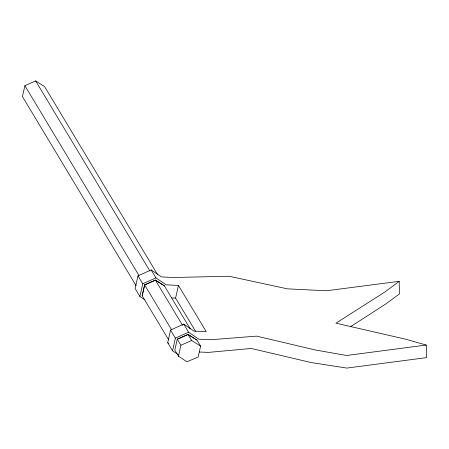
<?xml version="1.0" encoding="UTF-8"?>
<svg xmlns="http://www.w3.org/2000/svg" width="449" height="449" viewBox="0 0 449 449"><rect width="100%" height="100%" fill="white"/><g stroke="black" fill="none" stroke-linecap="round" stroke-linejoin="round"><path stroke-width="0.67" d="M157.47 274.378L44.586 86.59L35.651 80.921L24.886 85.697L22.45 96.602L136.058 285.592M350.613 326.648L385.388 304.242L399.447 293.91L399.172 281.327L326.479 290.772L287.366 288.842L229.17 276.264L173.668 277.471L161.432 276.921L151.145 269.928L137.966 275.86L135.132 288.544L139.908 296.486L145.049 299.983M139.908 296.486L142.743 283.802L137.966 275.86M168.701 339.899L142.176 295.768L144.612 284.862L155.371 280.081L164.306 285.755L190.118 328.696M142.238 295.751L144.645 284.98L155.511 280.154L164.283 285.867M195.59 331.34L175.61 298.097L178.444 285.412L166.203 284.862L155.921 277.869L151.145 269.928M178.275 354.688L172.562 350.804L167.707 342.733L170.541 330.049L183.72 324.116L194.002 331.109L206.243 331.659L178.444 285.412M172.562 350.804L175.396 338.119L170.541 330.049M177.248 339.158L174.813 350.057L178.472 356.147L186.902 361.799L198.166 357.039L200.608 346.14L196.943 340.05L188.008 334.376L177.248 339.158L180.908 345.247L178.472 356.147M399.172 281.327L385.057 291.901L335.936 323.168L405.318 339.13L426.269 345.045L426.55 357.629L346.824 368.079L311.196 362.567L251.283 348.458L208.263 352.414L199.418 352.016M142.743 283.802L155.921 277.869M175.396 338.119L188.569 332.187L198.856 339.18L211.097 339.73L256.615 336.127L315.052 349.928L346.549 355.496L426.269 345.045M177.299 339.298L188.165 334.471L196.931 340.185M180.908 345.247L191.667 340.465L200.608 346.14M171.529 297.917L175.61 298.097M167.707 342.733L168.852 343.507M183.72 324.116L188.569 332.187M35.651 80.921L149.977 271.112M155.371 280.081L182.62 325.407M188.008 334.376L191.667 340.465M24.886 85.697L138.853 275.293M144.612 284.862L171.496 329.594"/></g></svg>
